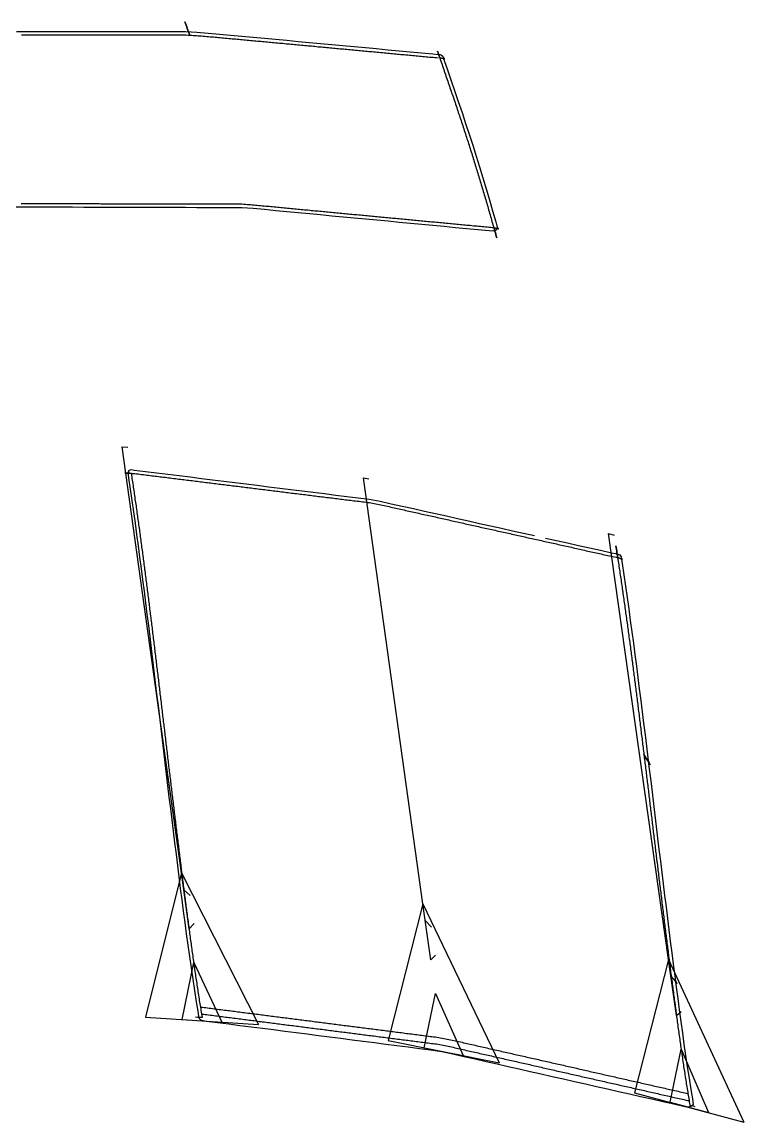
# Model space of a CAD drawing. Extents: x -2251 to 8199, y -2286 to 2329.
# Drawn here: x -810 to 466, y -2260 to -316 of the extents above; entities that cross this region are included whole.
import ezdxf

# ---------------------------------------------------------------- set-up
doc = ezdxf.new("R2010")
doc.units = 0
doc.layers.add('1', color=1, linetype='Continuous')
doc.layers.add('8', color=4, linetype='Continuous')

# ---------------------------------------------------------------- blocks, each defined once
blk = doc.blocks.new('TSF1')
at = {"layer": '1'}
blk.add_lwpolyline([(48.9, 224.2), (68.8, 224.2), (88.7, 224.2), (108.7, 224.2), (128.6, 224.2), (148.5, 224.1), (168.4, 224.1), (188.4, 224.1), (208.3, 224.1), (228.2, 224.1), (248.1, 224), (268.1, 224), (288, 224), (308, 224), (327.9, 223.9), (347.9, 223.9), (367.8, 222.8), (387.7, 221.1), (407.6, 219.3), (427.5, 217.6), (447.4, 215.7), (467.3, 213.9), (487.1, 212.1), (507, 210.3), (526.8, 208.4), (546.7, 206.6), (566.5, 204.7), (586.3, 202.9), (606.2, 201), (626, 199.2), (645.9, 197.3), (665.7, 195.5), (685.5, 193.7), (705.4, 191.8), (725.2, 190), (745, 188.1), (764.9, 186.3), (784.7, 184.4), (794.9, 183.5), (797.7, 183.2), (800.3, 182.2), (802.3, 180.2), (803.3, 177.5), (810, 158.1), (816.7, 138.8), (823.3, 119.5), (829.9, 100.2), (836.4, 81), (842.8, 61.7), (849.1, 42.5), (855.3, 23.2), (861.4, 3.9), (867.4, -15.4), (873.3, -34.8), (879.1, -54.2), (884.8, -73.7), (890.5, -93.1), (896.1, -112.6), (898, -119.2), (898.9, -122.7), (897.9, -126), (895.1, -128.2), (891.4, -128.6), (884.3, -128.3), (864.5, -126.4), (844.6, -124.5), (824.8, -122.7), (804.9, -120.8), (785.1, -118.9), (765.2, -117.1), (745.4, -115.2), (725.5, -113.3), (705.7, -111.4), (685.8, -109.6), (666, -107.7), (646.1, -105.8), (626.3, -103.9), (606.4, -102.1), (586.6, -100.2), (566.7, -98.3), (546.9, -96.4), (527, -94.5), (507.2, -92.7), (487.3, -90.8), (467.4, -88.9), (447.5, -87.3), (427.5, -87.3), (407.6, -87.3), (387.6, -87.3), (367.6, -87.3), (347.7, -87.2), (327.7, -87.2), (307.8, -87.1), (287.8, -87.1), (267.9, -87), (248, -87), (228, -86.9), (208.1, -86.9), (188.1, -86.8), (168.2, -86.8), (148.3, -86.7), (128.3, -86.6), (108.4, -86.6), (88.5, -86.5), (68.5, -86.5), (48.6, -86.4)], dxfattribs=at)
at = {"layer": '8'}
for points in [[(57.9, 218.2), (60.9, 218.2), (63.9, 218.2), (66.9, 218.2), (69.9, 218.2), (72.9, 218.2), (75.9, 218.2), (78.9, 218.2), (81.9, 218.2), (85, 218.2), (88, 218.2), (91, 218.2), (94, 218.2), (97, 218.2), (100, 218.2), (103, 218.2), (106, 218.2), (109, 218.2), (112, 218.2), (115, 218.2), (118, 218.2), (121, 218.2), (124, 218.2), (127, 218.2), (130, 218.2), (133, 218.2), (136, 218.2), (139, 218.2), (142, 218.2), (145, 218.2), (148, 218.2), (151, 218.2), (154, 218.2), (157, 218.2), (160, 218.1), (163, 218.1), (166, 218.1), (169, 218.1), (172, 218.1), (175, 218.1), (178, 218.1), (181, 218.1), (184, 218.1), (187, 218.1), (190, 218.1), (193, 218.1), (196, 218.1), (199, 218.1), (202, 218.1), (205, 218.1), (208, 218.1), (211, 218.1), (214, 218.1), (217, 218.1), (220, 218.1), (223, 218.1), (226.1, 218.1), (229.1, 218.1), (232.1, 218.1), (235.1, 218.1), (238.1, 218.1), (241.1, 218.1), (244.1, 218.1), (247.1, 218.1), (250.1, 218.1), (253.1, 218.1), (256.1, 218), (259.1, 218), (262.1, 218), (265.1, 218), (268.1, 218), (271.1, 218), (274.1, 218), (277.1, 218), (280.1, 218), (283.1, 218), (286.1, 218), (289.1, 218), (292.1, 218), (295.1, 218), (298.1, 218), (301.1, 218), (304.1, 218), (307.1, 218), (310.1, 218), (313.1, 218), (316.2, 218), (319.2, 218), (322.2, 217.9), (325.2, 217.9), (328.2, 217.9), (331.2, 217.9), (334.2, 217.9), (337.2, 217.9), (340.2, 217.9), (343.2, 217.9), (346.2, 217.9), (349.2, 217.9), (352.2, 217.7), (355.2, 217.6), (354.2, 220.5), (353.1, 223.4), (352.1, 226.3), (351, 229.2), (349.9, 232.1), (348.9, 235), (347.8, 237.9), (346.8, 240.8)], [(346.8, 240.8), (347.8, 237.9), (348.9, 235), (349.9, 232.1), (351, 229.2), (352.1, 226.3), (353.1, 223.4), (354.2, 220.5), (355.2, 217.6), (358.2, 217.4), (361.2, 217.2), (364.2, 217), (367.2, 216.8), (370.2, 216.6), (373.2, 216.4), (376.2, 216.1), (379.2, 215.8), (382.2, 215.6), (385.2, 215.3), (388.2, 215.1), (391.2, 214.8), (394.1, 214.5), (397.1, 214.3), (400.1, 214), (403.1, 213.7), (406.1, 213.4), (409.1, 213.2), (412.1, 212.9), (415.1, 212.6), (418.1, 212.4), (421.1, 212.1), (424.1, 211.9), (427.1, 211.6), (430.1, 211.3), (433, 211.1), (436, 210.8), (439, 210.5), (442, 210.2), (445, 210), (448, 209.7), (451, 209.4), (454, 209.1), (456.9, 208.9), (459.9, 208.6), (462.9, 208.3), (465.9, 208), (468.9, 207.8), (471.9, 207.5), (474.9, 207.2), (477.9, 206.9), (480.8, 206.7), (483.8, 206.4), (486.8, 206.1), (489.8, 205.8), (492.8, 205.6), (495.8, 205.3), (498.8, 205), (501.7, 204.7), (504.7, 204.5), (507.7, 204.2), (510.7, 203.9), (513.7, 203.6), (516.7, 203.3), (519.7, 203.1), (522.6, 202.8), (525.6, 202.5), (528.6, 202.2), (531.6, 202), (534.6, 201.7), (537.6, 201.4), (540.6, 201.1), (543.5, 200.8), (546.5, 200.6), (549.5, 200.3), (552.5, 200), (555.5, 199.7), (558.5, 199.5), (561.4, 199.2), (564.4, 198.9), (567.4, 198.6), (570.4, 198.4), (573.4, 198.1), (576.4, 197.8), (579.3, 197.5), (582.3, 197.2), (585.3, 197), (588.3, 196.7), (591.3, 196.4), (594.3, 196.1), (597.2, 195.9), (600.2, 195.6), (603.2, 195.3), (606.2, 195), (609.2, 194.7), (612.2, 194.5), (615.1, 194.2), (618.1, 193.9), (621.1, 193.6), (624.1, 193.4), (627.1, 193.1), (630, 192.8), (633, 192.5), (636, 192.2), (639, 192), (642, 191.7), (645, 191.4), (647.9, 191.1), (650.9, 190.9), (653.9, 190.6), (656.9, 190.3), (659.9, 190), (662.9, 189.8), (665.8, 189.5), (668.8, 189.2), (671.8, 188.9), (674.8, 188.6), (677.8, 188.4), (680.8, 188.1), (683.7, 187.8), (686.7, 187.5), (689.7, 187.3), (692.7, 187), (695.7, 186.7), (698.7, 186.4), (701.6, 186.1), (704.6, 185.9), (707.6, 185.6), (710.6, 185.3), (713.6, 185), (716.5, 184.8), (719.5, 184.5), (722.5, 184.2), (725.5, 183.9), (728.5, 183.6), (731.5, 183.4), (734.4, 183.1), (737.4, 182.8), (740.4, 182.5), (743.4, 182.3), (746.4, 182), (749.4, 181.7), (752.3, 181.4), (755.3, 181.1), (758.3, 180.9), (761.3, 180.6), (764.3, 180.3), (767.3, 180), (770.2, 179.8), (773.2, 179.5), (776.2, 179.2), (779.2, 178.9), (782.2, 178.6), (785.2, 178.4), (788.1, 178.1), (791.1, 177.8), (794.1, 177.6)], [(793.1, 189.1), (794.1, 186.1), (795.1, 183.2), (796.1, 180.2), (797.1, 177.2), (800.1, 176.9), (803, 176.5), (806, 176.2)], [(797.1, 177.2), (796.1, 180.2), (795.1, 183.2), (794.1, 186.1), (793.1, 189.1)], [(806, 176.2), (803, 176.5), (800.1, 176.9), (797.1, 177.2), (798.1, 174.3), (799.1, 171.3), (800.1, 168.4), (801.1, 165.4), (802.1, 162.5), (803.1, 159.6), (804.1, 156.7), (805.1, 153.8), (806.1, 150.8), (807.1, 147.9), (808.1, 145), (809.2, 142.1), (810.2, 139.2), (811.2, 136.3), (812.2, 133.4), (813.2, 130.5), (814.1, 127.6), (815.1, 124.6), (816.1, 121.7), (817.1, 118.8), (818.1, 115.9), (819.1, 113), (820.1, 110.1), (821.1, 107.2), (822.1, 104.3), (823.1, 101.4), (824.1, 98.5), (825, 95.6), (826, 92.7), (827, 89.8), (828, 86.9), (829, 84), (829.9, 81.1), (830.9, 78.2), (831.9, 75.3), (832.8, 72.4), (833.8, 69.5), (834.7, 66.6), (835.7, 63.7), (836.7, 60.8), (837.6, 57.9), (838.6, 55), (839.5, 52.1), (840.5, 49.1), (841.4, 46.2), (842.4, 43.3), (843.3, 40.4), (844.2, 37.5), (845.2, 34.6), (846.1, 31.7), (847, 28.8), (848, 25.9), (848.9, 23), (849.8, 20.1), (850.7, 17.2), (851.7, 14.2), (852.6, 11.3), (853.5, 8.4), (854.4, 5.5), (855.3, 2.6), (856.2, -0.3), (857.1, -3.2), (858, -6.1), (859, -9.1), (859.9, -12), (860.8, -14.9), (861.7, -17.8), (862.5, -20.7), (863.4, -23.6), (864.3, -26.6), (865.2, -29.5), (866.1, -32.4), (867, -35.3), (867.9, -38.3), (868.7, -41.2), (869.6, -44.1), (870.5, -47.1), (871.4, -50), (872.3, -52.9), (873.1, -55.8), (874, -58.8), (874.9, -61.7), (875.7, -64.6), (876.6, -67.6), (877.5, -70.5), (878.3, -73.5), (879.2, -76.4), (880, -79.3), (880.9, -82.3), (881.8, -85.2), (882.6, -88.1), (883.5, -91.1), (884.3, -94), (885.2, -97), (886, -99.9), (886.9, -102.8), (887.7, -105.8), (888.6, -108.7), (889.4, -111.7), (890.3, -114.6), (891.1, -117.5), (892, -120.5), (892.8, -123.1), (895.8, -123.8), (898.7, -124.2), (901.7, -124.6)], [(892.8, -123.1), (889.9, -122.8), (886.9, -122.5), (883.9, -122.2), (880.9, -121.9), (877.9, -121.7), (874.9, -121.4), (871.9, -121.1), (868.9, -120.8), (866, -120.5), (863, -120.2), (860, -120), (857, -119.7), (854, -119.4), (851, -119.1), (848, -118.8), (845, -118.6), (842, -118.3), (839.1, -118), (836.1, -117.7), (833.1, -117.4), (830.1, -117.2), (827.1, -116.9), (824.1, -116.6), (821.1, -116.3), (818.1, -116), (815.2, -115.7), (812.2, -115.5), (809.2, -115.2), (806.2, -114.9), (803.2, -114.6), (800.2, -114.3), (797.2, -114.1), (794.2, -113.8), (791.3, -113.5), (788.3, -113.2), (785.3, -112.9), (782.3, -112.7), (779.3, -112.4), (776.3, -112.1), (773.3, -111.8), (770.3, -111.5), (767.3, -111.2), (764.4, -111), (761.4, -110.7), (758.4, -110.4), (755.4, -110.1), (752.4, -109.8), (749.4, -109.5), (746.4, -109.3), (743.4, -109), (740.5, -108.7), (737.5, -108.4), (734.5, -108.1), (731.5, -107.9), (728.5, -107.6), (725.5, -107.3), (722.5, -107), (719.5, -106.7), (716.6, -106.4), (713.6, -106.2), (710.6, -105.9), (707.6, -105.6), (704.6, -105.3), (701.6, -105), (698.6, -104.7), (695.6, -104.5), (692.7, -104.2), (689.7, -103.9), (686.7, -103.6), (683.7, -103.3), (680.7, -103.1), (677.7, -102.8), (674.7, -102.5), (671.7, -102.2), (668.7, -101.9), (665.8, -101.6), (662.8, -101.4), (659.8, -101.1), (656.8, -100.8), (653.8, -100.5), (650.8, -100.2), (647.8, -99.9), (644.8, -99.7), (641.9, -99.4), (638.9, -99.1), (635.9, -98.8), (632.9, -98.5), (629.9, -98.3), (626.9, -98), (623.9, -97.7), (620.9, -97.4), (618, -97.1), (615, -96.8), (612, -96.6), (609, -96.3), (606, -96), (603, -95.7), (600, -95.4), (597, -95.1), (594.1, -94.9), (591.1, -94.6), (588.1, -94.3), (585.1, -94), (582.1, -93.7), (579.1, -93.5), (576.1, -93.2), (573.1, -92.9), (570.1, -92.6), (567.2, -92.3), (564.2, -92), (561.2, -91.8), (558.2, -91.5), (555.2, -91.2), (552.2, -90.9), (549.2, -90.6), (546.2, -90.3), (543.3, -90.1), (540.3, -89.8), (537.3, -89.5), (534.3, -89.2), (531.3, -88.9), (528.3, -88.7), (525.3, -88.4), (522.3, -88.1), (519.3, -87.8), (516.4, -87.5), (513.4, -87.2), (510.4, -87), (507.4, -86.7), (504.4, -86.4), (501.4, -86.1), (498.4, -85.8), (495.4, -85.5), (492.4, -85.3), (489.5, -85), (486.5, -84.7), (483.5, -84.4), (480.5, -84.1), (477.5, -83.8), (474.5, -83.6), (471.5, -83.3), (468.5, -83), (465.5, -82.7), (462.5, -82.5), (459.5, -82.3), (456.6, -82.1), (453.6, -81.9), (450.6, -81.7), (447.6, -81.4), (444.6, -81.3), (441.6, -81.3), (438.6, -81.3), (435.6, -81.3), (432.6, -81.3), (429.6, -81.3), (426.5, -81.3), (423.5, -81.3), (420.5, -81.3), (417.5, -81.3), (414.5, -81.3), (411.5, -81.3), (408.5, -81.3), (405.5, -81.3), (402.5, -81.3), (399.5, -81.3), (396.5, -81.3), (393.5, -81.3), (390.5, -81.3), (387.5, -81.3), (384.5, -81.3), (381.5, -81.3), (378.5, -81.3), (375.5, -81.3), (372.5, -81.3), (369.5, -81.3), (366.5, -81.3), (363.5, -81.3), (360.5, -81.3), (357.5, -81.3), (354.5, -81.3), (351.5, -81.3), (348.5, -81.2), (345.4, -81.2), (342.4, -81.2), (339.4, -81.2), (336.4, -81.2), (333.4, -81.2), (330.4, -81.2), (327.4, -81.2), (324.4, -81.2), (321.4, -81.2), (318.4, -81.2), (315.4, -81.2), (312.4, -81.2), (309.4, -81.2), (306.4, -81.2), (303.4, -81.1), (300.4, -81.1), (297.4, -81.1), (294.4, -81.1), (291.4, -81.1), (288.4, -81.1), (285.4, -81.1), (282.4, -81.1), (279.4, -81.1), (276.4, -81.1), (273.4, -81.1), (270.4, -81.1), (267.4, -81.1), (264.4, -81), (261.4, -81), (258.4, -81), (255.4, -81), (252.4, -81), (249.4, -81), (246.4, -81), (243.4, -81), (240.4, -81), (237.4, -81), (234.4, -81), (231.4, -80.9), (228.4, -80.9), (225.4, -80.9), (222.4, -80.9), (219.4, -80.9), (216.4, -80.9), (213.4, -80.9), (210.4, -80.9), (207.4, -80.9), (204.4, -80.9), (201.4, -80.9), (198.4, -80.9), (195.4, -80.8), (192.4, -80.8), (189.4, -80.8), (186.4, -80.8), (183.4, -80.8), (180.4, -80.8), (177.4, -80.8), (174.4, -80.8), (171.4, -80.8), (168.4, -80.8), (165.4, -80.8), (162.4, -80.8), (159.4, -80.7), (156.4, -80.7), (153.4, -80.7), (150.4, -80.7), (147.4, -80.7), (144.3, -80.7), (141.3, -80.7), (138.3, -80.7), (135.3, -80.7), (132.3, -80.7), (129.3, -80.7), (126.3, -80.6), (123.3, -80.6), (120.3, -80.6), (117.3, -80.6), (114.3, -80.6), (111.3, -80.6), (108.3, -80.6), (105.3, -80.6), (102.3, -80.6), (99.3, -80.6), (96.3, -80.6), (93.3, -80.6), (90.3, -80.5), (87.3, -80.5), (84.3, -80.5), (81.3, -80.5), (78.3, -80.5), (75.3, -80.5), (72.3, -80.5), (69.3, -80.5), (66.3, -80.5), (63.3, -80.5), (60.3, -80.5), (57.3, -80.4)], [(901.7, -124.6), (898.7, -124.2), (895.8, -123.8), (892.8, -123.1), (893.7, -126), (894.5, -129), (895.4, -131.9), (896.2, -134.8), (897, -137.8), (897.9, -140.7)], [(897.9, -140.7), (897, -137.8), (896.2, -134.8), (895.4, -131.9), (894.5, -129), (893.7, -126)]]:
    blk.add_lwpolyline(points, dxfattribs=at)
blk = doc.blocks.new('TSM2')
at = {"layer": '1'}
blk.add_lwpolyline([(238.3, 442.2), (257.8, 437.8), (277.2, 433.5), (296.7, 429.2), (316.1, 424.8), (335.6, 420.5), (355.1, 416.1), (362.7, 414.8), (366.4, 414), (370, 412.3), (372, 408.9), (372.6, 405), (373.7, 397.3), (376.7, 377.3), (379.6, 357.2), (382.5, 337), (385.4, 316.9), (388.1, 296.7), (390.9, 276.5), (393.6, 256.4), (396.3, 236.2), (398.9, 215.9), (401.5, 195.7), (404.1, 175.5), (406.7, 155.3), (409.2, 135), (411.8, 114.8), (414.3, 94.5), (416.8, 74.2), (419.2, 54), (421.7, 33.7), (424.2, 13.4), (426.6, -6.9), (429.1, -27.2), (431.5, -47.4), (434, -67.7), (436.5, -88), (438.9, -108.3), (441.4, -128.5), (443.8, -148.8), (446.3, -169.1), (448.8, -189.4), (451.3, -209.6), (453.8, -229.9), (456.4, -250.1), (458.9, -270.4), (461.5, -290.6), (464, -310.9), (466.7, -331.1), (469.3, -351.3), (472, -371.5), (474.7, -391.7), (477.4, -411.9), (480.2, -432), (483.1, -452.2), (486, -472.3), (488.9, -492.4), (492, -512.4), (495.1, -532.5), (498.5, -552.4), (499, -555.3), (499.1, -558.2), (497.8, -560.9), (495.4, -562.5), (492.7, -563), (490, -563.2), (484.5, -562.8), (465, -558.4), (445.5, -553.9), (426, -549.5), (406.5, -545.1), (387, -540.7), (367.5, -536.2), (348, -531.8), (328.5, -527.4), (308.9, -523), (289.4, -518.6), (269.9, -514.1), (250.4, -509.7), (230.9, -505.3), (211.4, -500.9), (191.9, -496.5), (172.4, -492), (152.8, -487.6), (133.3, -483.2), (113.8, -478.8), (94.3, -474.3), (74.8, -469.9), (55.1, -465.5), (35.3, -462.6), (15.4, -460.1), (-4.4, -457.5), (-24.2, -455), (-44, -452.5), (-63.8, -449.9), (-83.6, -447.4), (-103.4, -444.9), (-123.2, -442.3), (-143.1, -439.8), (-162.9, -437.3), (-182.7, -434.7), (-202.5, -432.2), (-222.3, -429.7), (-242.1, -427.1), (-261.9, -424.6), (-281.7, -422.1), (-301.6, -419.5), (-321.4, -417), (-341.2, -414.5), (-361, -411.9), (-366.8, -410.7), (-369.8, -410.3), (-372.3, -408.6), (-373.6, -406), (-374.1, -403.1), (-375.1, -397.3), (-378.4, -377.4), (-381.5, -357.5), (-384.5, -337.5), (-387.4, -317.5), (-390.3, -297.4), (-393.1, -277.4), (-395.8, -257.3), (-398.5, -237.2), (-401.2, -217.1), (-403.8, -197), (-406.4, -176.8), (-408.9, -156.7), (-411.5, -136.5), (-414, -116.4), (-416.5, -96.2), (-419, -76), (-421.5, -55.8), (-423.9, -35.6), (-426.4, -15.4), (-428.8, 4.8), (-431.2, 25), (-433.7, 45.2), (-436.1, 65.4), (-438.5, 85.6), (-440.9, 105.8), (-443.3, 126), (-445.7, 146.2), (-448.2, 166.4), (-450.6, 186.6), (-453, 206.8), (-455.5, 227), (-457.9, 247.2), (-460.4, 267.4), (-462.9, 287.6), (-465.4, 307.8), (-467.9, 327.9), (-470.4, 348.1), (-473, 368.2), (-475.6, 388.3), (-478.3, 408.5), (-480.9, 428.6), (-483.7, 448.7), (-486.4, 468.7), (-489.2, 488.8), (-492.1, 508.8), (-495, 528.8), (-497.9, 548.8), (-498.7, 554.1), (-499.1, 556.8), (-498.6, 559.5), (-496.8, 561.9), (-494.1, 563.2), (-488.4, 562.3), (-468.7, 559.9), (-448.9, 557.4), (-429.1, 555), (-409.3, 552.5), (-389.5, 550.1), (-369.8, 547.6), (-350, 545.2), (-330.2, 542.7), (-310.4, 540.3), (-290.7, 537.8), (-270.9, 535.4), (-251.1, 532.9), (-231.3, 530.5), (-211.5, 528), (-191.8, 525.6), (-172, 523.1), (-152.2, 520.7), (-132.4, 518.2), (-112.6, 515.8), (-92.9, 513.4), (-73.1, 510.9), (-53.6, 507.3), (-34.1, 502.9), (-14.7, 498.6), (4.8, 494.2), (24.3, 489.9), (43.7, 485.6), (63.2, 481.2), (82.6, 476.9), (102.1, 472.5), (121.6, 468.2), (141, 463.9), (160.5, 459.5), (179.9, 455.2), (199.4, 450.8), (218.8, 446.5)], dxfattribs=at)
at = {"layer": '8'}
for points in [[(-404.9, -149.4), (-509.7, 603.3)], [(-509.7, 603.3), (-499.7, 602.7)], [(-505.1, 557.2), (-502.1, 557), (-499.1, 556.8), (-496.1, 556.7), (-493.1, 556.5), (-490.2, 556.3), (-487.2, 556.1), (-484.2, 555.7), (-481.2, 555.4), (-478.3, 555), (-475.3, 554.6), (-472.3, 554.3), (-469.3, 553.9), (-466.3, 553.5), (-463.4, 553.1), (-460.4, 552.8), (-457.4, 552.4), (-454.4, 552), (-451.5, 551.7), (-448.5, 551.3), (-445.5, 550.9), (-442.5, 550.6), (-439.6, 550.2), (-436.6, 549.8), (-433.6, 549.5), (-430.6, 549.1), (-427.6, 548.7), (-424.7, 548.4), (-421.7, 548), (-418.7, 547.6), (-415.7, 547.3), (-412.8, 546.9), (-409.8, 546.5), (-406.8, 546.1), (-403.8, 545.8), (-400.8, 545.4), (-397.9, 545), (-394.9, 544.7), (-391.9, 544.3), (-388.9, 543.9), (-386, 543.6), (-383, 543.2), (-380, 542.8), (-377, 542.5), (-374.1, 542.1), (-371.1, 541.7), (-368.1, 541.4), (-365.1, 541), (-362.1, 540.6), (-359.2, 540.3), (-356.2, 539.9), (-353.2, 539.5), (-350.2, 539.1), (-347.3, 538.8), (-344.3, 538.4), (-341.3, 538), (-338.3, 537.7), (-335.4, 537.3), (-332.4, 536.9), (-329.4, 536.6), (-326.4, 536.2), (-323.4, 535.8), (-320.5, 535.5), (-317.5, 535.1), (-314.5, 534.7), (-311.5, 534.4), (-308.6, 534), (-305.6, 533.6), (-302.6, 533.3), (-299.6, 532.9), (-296.6, 532.5), (-293.7, 532.2), (-290.7, 531.8), (-287.7, 531.4), (-284.7, 531), (-281.8, 530.7), (-278.8, 530.3), (-275.8, 529.9), (-272.8, 529.6), (-269.9, 529.2), (-266.9, 528.8), (-263.9, 528.5), (-260.9, 528.1), (-257.9, 527.7), (-255, 527.4), (-252, 527), (-249, 526.6), (-246, 526.3), (-243.1, 525.9), (-240.1, 525.5), (-237.1, 525.2), (-234.1, 524.8), (-231.1, 524.4), (-228.2, 524), (-225.2, 523.7), (-222.2, 523.3), (-219.2, 522.9), (-216.3, 522.6), (-213.3, 522.2), (-210.3, 521.8), (-207.3, 521.5), (-204.4, 521.1), (-201.4, 520.7), (-198.4, 520.4), (-195.4, 520), (-192.4, 519.6), (-189.5, 519.3), (-186.5, 518.9), (-183.5, 518.5), (-180.5, 518.2), (-177.6, 517.8), (-174.6, 517.4), (-171.6, 517), (-168.6, 516.7), (-165.7, 516.3), (-162.7, 515.9), (-159.7, 515.6), (-156.7, 515.2), (-153.7, 514.8), (-150.8, 514.5), (-147.8, 514.1), (-144.8, 513.7), (-141.8, 513.4), (-138.9, 513), (-135.9, 512.6), (-132.9, 512.3), (-129.9, 511.9), (-126.9, 511.5), (-124, 511.2), (-121, 510.8), (-118, 510.4), (-115, 510), (-112.1, 509.7), (-109.1, 509.3), (-106.1, 508.9), (-103.1, 508.6), (-100.2, 508.2), (-97.2, 507.8), (-94.2, 507.5), (-91.2, 507.1), (-88.2, 506.7), (-85.3, 506.4), (-82.3, 506), (-79.3, 505.6), (-76.3, 505.3), (-73.4, 504.9), (-70.4, 504.4), (-67.5, 503.8), (-64.5, 503.2), (-61.6, 502.7), (-58.6, 502.1), (-55.7, 501.5), (-52.8, 500.9), (-49.8, 500.3), (-46.9, 499.6), (-44, 499), (-41, 498.3), (-38.1, 497.7), (-35.2, 497), (-32.3, 496.4), (-29.3, 495.7), (-26.4, 495), (-23.5, 494.4), (-20.5, 493.7), (-17.6, 493.1), (-14.7, 492.4), (-11.7, 491.8), (-8.8, 491.1), (-5.9, 490.5), (-3, 489.8), (0, 489.2), (2.9, 488.5), (5.8, 487.9), (8.8, 487.2), (11.7, 486.6), (14.6, 485.9), (17.5, 485.2), (20.5, 484.6), (23.4, 483.9), (26.3, 483.3), (29.3, 482.6), (32.2, 482), (35.1, 481.3), (38, 480.7), (41, 480), (43.9, 479.4), (46.8, 478.7), (49.8, 478.1), (52.7, 477.4), (55.6, 476.8), (58.5, 476.1), (61.5, 475.5), (64.4, 474.8), (67.3, 474.1), (70.3, 473.5), (73.2, 472.8), (76.1, 472.2), (79, 471.5), (82, 470.9), (84.9, 470.2), (87.8, 469.6), (90.8, 468.9), (93.7, 468.3), (96.6, 467.6), (99.5, 467), (102.5, 466.3), (105.4, 465.7), (108.3, 465), (111.3, 464.3), (114.2, 463.7), (117.1, 463), (120, 462.4), (123, 461.7), (125.9, 461.1), (128.8, 460.4), (131.8, 459.8), (134.7, 459.1), (137.6, 458.5), (140.6, 457.8), (143.5, 457.2), (146.4, 456.5), (149.3, 455.9), (152.3, 455.2), (155.2, 454.6), (158.1, 453.9), (161.1, 453.2), (164, 452.6), (166.9, 451.9), (169.8, 451.3), (172.8, 450.6), (175.7, 450), (178.6, 449.3), (181.6, 448.7), (184.5, 448), (187.4, 447.4), (190.3, 446.7), (193.3, 446.1), (196.2, 445.4), (199.1, 444.8), (202.1, 444.1), (205, 443.4), (207.9, 442.8), (210.8, 442.1), (213.8, 441.5), (216.7, 440.8), (219.6, 440.2), (222.6, 439.5), (225.5, 438.9), (228.4, 438.2), (231.3, 437.6), (234.3, 436.9), (237.2, 436.3), (240.1, 435.6), (243.1, 435), (246, 434.3), (248.9, 433.7), (251.8, 433), (254.8, 432.3), (257.7, 431.7), (260.6, 431), (263.6, 430.4), (266.5, 429.7), (269.4, 429.1), (272.4, 428.4), (275.3, 427.8), (278.2, 427.1), (281.1, 426.5), (284.1, 425.8), (287, 425.2), (289.9, 424.5), (292.9, 423.9), (295.8, 423.2), (298.7, 422.5), (301.6, 421.9), (304.6, 421.2), (307.5, 420.6), (310.4, 419.9), (313.4, 419.3), (316.3, 418.6), (319.2, 418), (322.1, 417.3), (325.1, 416.7), (328, 416), (330.9, 415.4), (333.9, 414.7), (336.8, 414.1), (339.7, 413.4), (342.6, 412.7), (345.6, 412.1), (348.5, 411.4), (351.4, 410.8), (354.4, 410.1), (357.3, 409.5), (360.2, 408.8), (363.1, 408.2), (366, 407.2), (365.6, 410.6), (365.2, 413.6), (364.7, 416.6), (364.2, 419.6), (363.8, 422.7), (363.3, 425.7), (362.9, 428.7)], [(-379.9, -404.1), (-376.9, -404.3), (-373.9, -404.5), (-370.9, -404.7), (-368, -404.6), (-368.4, -401.6), (-368.9, -398.6), (-369.4, -395.7), (-369.9, -392.7), (-370.4, -389.7), (-370.9, -386.8), (-371.4, -383.8), (-371.9, -380.8), (-372.4, -377.8), (-372.9, -374.8), (-373.3, -371.8), (-373.8, -368.8), (-374.3, -365.7), (-374.8, -362.7), (-375.2, -359.7), (-375.7, -356.7), (-376.1, -353.7), (-376.6, -350.7), (-377, -347.6), (-377.5, -344.6), (-378, -341.6), (-378.4, -338.6), (-378.9, -335.5), (-379.3, -332.5), (-379.7, -329.5), (-380.2, -326.5), (-380.6, -323.4), (-381.1, -320.4), (-381.5, -317.4), (-381.9, -314.4), (-382.4, -311.3), (-382.8, -308.3), (-383.2, -305.3), (-383.7, -302.3), (-384.1, -299.2), (-384.5, -296.2), (-384.9, -293.2), (-385.4, -290.1), (-385.8, -287.1), (-386.2, -284.1), (-386.6, -281), (-387, -278), (-387.5, -275), (-387.9, -271.9), (-388.3, -268.9), (-388.7, -265.9), (-389.1, -262.8), (-389.5, -259.8), (-389.9, -256.8), (-390.3, -253.7), (-390.8, -250.7), (-391.2, -247.6), (-391.6, -244.6), (-392, -241.6), (-392.4, -238.5), (-392.8, -235.5), (-393.2, -232.5), (-393.6, -229.4), (-394, -226.4), (-394.4, -223.3), (-394.8, -220.3), (-395.2, -217.3), (-395.6, -214.2), (-396, -211.2), (-396.4, -208.1), (-396.8, -205.1), (-397.2, -202), (-397.6, -199), (-398, -196), (-398.4, -192.9), (-398.8, -189.9), (-399.2, -186.8), (-399.5, -183.8), (-399.9, -180.7), (-400.3, -177.7), (-400.7, -174.6), (-401.1, -171.6), (-401.5, -168.6), (-401.9, -165.5), (-402.3, -162.5), (-402.7, -159.4), (-403, -156.4), (-403.4, -153.3), (-403.8, -150.3), (-404.2, -147.2), (-404.6, -144.2), (-405, -141.1), (-405.4, -138.1), (-405.7, -135), (-406.1, -132), (-406.5, -129), (-406.9, -125.9), (-407.3, -122.9), (-407.6, -119.8), (-408, -116.8), (-408.4, -113.7), (-408.8, -110.7), (-409.2, -107.6), (-409.5, -104.6), (-409.9, -101.5), (-410.3, -98.5), (-410.7, -95.4), (-411, -92.4), (-411.4, -89.3), (-411.8, -86.3), (-412.2, -83.2), (-412.6, -80.2), (-412.9, -77.1), (-413.3, -74.1), (-413.7, -71), (-414.1, -68), (-414.4, -64.9), (-414.8, -61.9), (-415.2, -58.8), (-415.5, -55.8), (-415.9, -52.7), (-416.3, -49.7), (-416.7, -46.6), (-417, -43.6), (-417.4, -40.5), (-417.8, -37.4), (-418.1, -34.4), (-418.5, -31.3), (-418.9, -28.3), (-419.3, -25.2), (-419.6, -22.2), (-420, -19.1), (-420.4, -16.1), (-420.7, -13), (-421.1, -10), (-421.5, -6.9), (-421.8, -3.9), (-422.2, -0.8), (-422.6, 2.2), (-422.9, 5.3), (-423.3, 8.3), (-423.7, 11.4), (-424, 14.4), (-424.4, 17.5), (-424.8, 20.6), (-425.1, 23.6), (-425.5, 26.7), (-425.9, 29.7), (-426.2, 32.8), (-426.6, 35.8), (-427, 38.9), (-427.3, 41.9), (-427.7, 45), (-428.1, 48), (-428.4, 51.1), (-428.8, 54.1), (-429.2, 57.2), (-429.5, 60.3), (-429.9, 63.3), (-430.3, 66.4), (-430.6, 69.4), (-431, 72.5), (-431.4, 75.5), (-431.7, 78.6), (-432.1, 81.6), (-432.5, 84.7), (-432.8, 87.7), (-433.2, 90.8), (-433.6, 93.9), (-433.9, 96.9), (-434.3, 100), (-434.6, 103), (-435, 106.1), (-435.4, 109.1), (-435.7, 112.2), (-436.1, 115.2), (-436.5, 118.3), (-436.8, 121.3), (-437.2, 124.4), (-437.6, 127.5), (-437.9, 130.5), (-438.3, 133.6), (-438.7, 136.6), (-439, 139.7), (-439.4, 142.7), (-439.8, 145.8), (-440.1, 148.8), (-440.5, 151.9), (-440.9, 154.9), (-441.2, 158), (-441.6, 161), (-441.9, 164.1), (-442.3, 167.2), (-442.7, 170.2), (-443, 173.3), (-443.4, 176.3), (-443.8, 179.4), (-444.1, 182.4), (-444.5, 185.5), (-444.9, 188.5), (-445.2, 191.6), (-445.6, 194.6), (-446, 197.7), (-446.4, 200.7), (-446.7, 203.8), (-447.1, 206.8), (-447.5, 209.9), (-447.8, 213), (-448.2, 216), (-448.6, 219.1), (-448.9, 222.1), (-449.3, 225.2), (-449.7, 228.2), (-450, 231.3), (-450.4, 234.3), (-450.8, 237.4), (-451.2, 240.4), (-451.5, 243.5), (-451.9, 246.5), (-452.3, 249.6), (-452.6, 252.6), (-453, 255.7), (-453.4, 258.7), (-453.8, 261.8), (-454.1, 264.8), (-454.5, 267.9), (-454.9, 270.9), (-455.3, 274), (-455.6, 277), (-456, 280.1), (-456.4, 283.1), (-456.8, 286.2), (-457.1, 289.2), (-457.5, 292.3), (-457.9, 295.3), (-458.3, 298.4), (-458.7, 301.4), (-459, 304.5), (-459.4, 307.5), (-459.8, 310.6), (-460.2, 313.6), (-460.6, 316.7), (-460.9, 319.7), (-461.3, 322.8), (-461.7, 325.8), (-462.1, 328.9), (-462.5, 331.9), (-462.9, 335), (-463.2, 338), (-463.6, 341), (-464, 344.1), (-464.4, 347.1), (-464.8, 350.2), (-465.2, 353.2), (-465.6, 356.3), (-466, 359.3), (-466.3, 362.4), (-466.7, 365.4), (-467.1, 368.4), (-467.5, 371.5), (-467.9, 374.5), (-468.3, 377.6), (-468.7, 380.6), (-469.1, 383.7), (-469.5, 386.7), (-469.9, 389.7), (-470.3, 392.8), (-470.7, 395.8), (-471.1, 398.9), (-471.5, 401.9), (-471.9, 404.9), (-472.3, 408), (-472.7, 411), (-473.1, 414.1), (-473.5, 417.1), (-473.9, 420.1), (-474.3, 423.2), (-474.7, 426.2), (-475.1, 429.3), (-475.5, 432.3), (-475.9, 435.3), (-476.3, 438.4), (-476.7, 441.4), (-477.2, 444.4), (-477.6, 447.5), (-478, 450.5), (-478.4, 453.5), (-478.8, 456.6), (-479.2, 459.6), (-479.6, 462.6), (-480.1, 465.7), (-480.5, 468.7), (-480.9, 471.7), (-481.3, 474.8), (-481.8, 477.8), (-482.2, 480.8), (-482.6, 483.9), (-483, 486.9), (-483.4, 489.9), (-483.9, 493), (-484.3, 496), (-484.7, 499), (-485.2, 502), (-485.6, 505.1), (-486, 508.1), (-486.5, 511.1), (-486.9, 514.2), (-487.3, 517.2), (-487.8, 520.2), (-488.2, 523.2), (-488.7, 526.3), (-489.1, 529.3), (-489.6, 532.3), (-490, 535.3), (-490.5, 538.3), (-490.9, 541.4), (-491.3, 544.4), (-491.8, 547.4), (-492.2, 550.4), (-492.7, 553.5), (-493.1, 556.5), (-496.1, 556.7), (-499.1, 556.8), (-502.1, 557), (-505.1, 557.2)], [(21.7, -204), (-83.4, 548.7)], [(-83.4, 548.7), (-73.6, 546.7)], [(455.7, -302.5), (349.9, 450.1)], [(349.9, 450.1), (359.6, 447.5)], [(362.9, 428.7), (363.3, 425.7), (363.8, 422.7), (364.2, 419.6), (364.7, 416.6), (365.2, 413.6), (365.6, 410.6), (366, 407.2), (368.9, 406.4), (371.7, 405.6), (374.6, 404.8)], [(374.6, 404.8), (371.7, 405.6), (368.9, 406.4), (366, 407.2), (366.4, 404.1), (366.9, 401.1), (367.3, 398.1), (367.8, 395), (368.2, 392), (368.7, 388.9), (369.1, 385.9), (369.6, 382.9), (370, 379.9), (370.5, 376.8), (370.9, 373.8), (371.4, 370.8), (371.8, 367.7), (372.3, 364.7), (372.7, 361.7), (373.1, 358.6), (373.6, 355.6), (374, 352.6), (374.5, 349.5), (374.9, 346.5), (375.3, 343.4), (375.8, 340.4), (376.2, 337.4), (376.6, 334.3), (377, 331.3), (377.5, 328.3), (377.9, 325.2), (378.3, 322.2), (378.8, 319.1), (379.2, 316.1), (379.6, 313.1), (380, 310), (380.4, 307), (380.9, 303.9), (381.3, 300.9), (381.7, 297.9), (382.1, 294.8), (382.5, 291.8), (383, 288.7), (383.4, 285.7), (383.8, 282.6), (384.2, 279.6), (384.6, 276.6), (385, 273.5), (385.4, 270.5), (385.8, 267.4), (386.3, 264.4), (386.7, 261.3), (387.1, 258.3), (387.5, 255.2), (387.9, 252.2), (388.3, 249.1), (388.7, 246.1), (389.1, 243), (389.5, 240), (389.9, 236.9), (390.3, 233.9), (390.7, 230.8), (391.1, 227.8), (391.5, 224.8), (391.9, 221.7), (392.3, 218.7), (392.7, 215.6), (393.1, 212.6), (393.5, 209.5), (393.9, 206.5), (394.3, 203.4), (394.7, 200.4), (395.1, 197.3), (395.5, 194.2), (395.8, 191.2), (396.2, 188.1), (396.6, 185.1), (397, 182), (397.4, 179), (397.8, 175.9), (398.2, 172.9), (398.6, 169.8), (399, 166.8), (399.3, 163.7), (399.7, 160.7), (400.1, 157.6), (400.5, 154.6), (400.9, 151.5), (401.3, 148.5), (401.7, 145.4), (402, 142.3), (402.4, 139.3), (402.8, 136.2), (403.2, 133.2), (403.6, 130.1), (403.9, 127.1), (404.3, 124), (404.7, 121), (405.1, 117.9), (405.5, 114.8), (405.9, 111.8), (406.2, 108.7), (406.6, 105.7), (407, 102.6), (407.4, 99.6), (407.7, 96.5), (408.1, 93.4), (408.5, 90.4), (408.9, 87.3), (409.3, 84.3), (409.6, 81.2), (410, 78.2), (410.4, 75.1), (410.8, 72), (411.1, 69), (411.5, 65.9), (411.9, 62.9), (412.3, 59.8), (414.1, 56.8), (415.9, 53.8), (417.7, 50.7), (419.5, 47.7), (421.4, 44.7), (423.2, 41.6)], [(423.2, 41.6), (421.4, 44.7), (419.5, 47.7), (417.7, 50.7), (415.9, 53.8), (414.1, 56.8), (412.3, 59.8), (412.6, 56.8), (413, 53.7), (413.4, 50.7), (413.7, 47.6), (414.1, 44.6), (414.5, 41.5), (414.9, 38.5), (415.2, 35.4), (415.6, 32.3), (416, 29.3), (416.3, 26.2), (416.7, 23.2), (417.1, 20.1), (417.5, 17.1), (417.8, 14), (418.2, 11), (418.6, 7.9), (418.9, 4.9), (419.3, 1.8), (419.7, -1.2), (420.1, -4.3), (420.4, -7.3), (420.8, -10.4), (421.2, -13.4), (421.5, -16.5), (421.9, -19.5), (422.3, -22.6), (422.6, -25.7), (423, -28.7), (423.4, -31.8), (423.7, -34.8), (424.1, -37.9), (424.5, -40.9), (424.9, -44), (425.2, -47), (425.6, -50.1), (426, -53.1), (426.3, -56.2), (426.7, -59.2), (427.1, -62.3), (427.4, -65.3), (427.8, -68.4), (428.2, -71.4), (428.5, -74.5), (428.9, -77.6), (429.3, -80.6), (429.7, -83.7), (430, -86.7), (430.4, -89.8), (430.8, -92.8), (431.1, -95.9), (431.5, -98.9), (431.9, -102), (432.2, -105), (432.6, -108.1), (433, -111.1), (433.4, -114.2), (433.7, -117.2), (434.1, -120.3), (434.5, -123.3), (434.8, -126.4), (435.2, -129.4), (435.6, -132.5), (436, -135.6), (436.3, -138.6), (436.7, -141.7), (437.1, -144.7), (437.4, -147.8), (437.8, -150.8), (438.2, -153.9), (438.6, -156.9), (438.9, -160), (439.3, -163), (439.7, -166.1), (440.1, -169.1), (440.4, -172.2), (440.8, -175.2), (441.2, -178.3), (441.5, -181.3), (441.9, -184.4), (442.3, -187.4), (442.7, -190.5), (443.1, -193.5), (443.4, -196.6), (443.8, -199.6), (444.2, -202.7), (444.6, -205.7), (444.9, -208.8), (445.3, -211.8), (445.7, -214.9), (446.1, -217.9), (446.4, -221), (446.8, -224), (447.2, -227.1), (447.6, -230.1), (448, -233.2), (448.3, -236.2), (448.7, -239.3), (449.1, -242.3), (449.5, -245.4), (449.9, -248.4), (450.2, -251.5), (450.6, -254.5), (451, -257.6), (451.4, -260.6), (451.8, -263.7), (452.2, -266.7), (452.5, -269.8), (452.9, -272.8), (453.3, -275.9), (453.7, -278.9), (454.1, -281.9), (454.5, -285), (454.9, -288), (455.2, -291.1), (455.6, -294.1), (456, -297.2), (456.4, -300.2), (456.8, -303.3), (457.2, -306.3), (457.6, -309.4), (458, -312.4), (458.4, -315.5), (458.8, -318.5), (459.2, -321.5), (459.5, -324.6), (459.9, -327.6), (460.3, -330.7), (460.7, -333.7), (461.1, -336.8), (461.5, -339.8), (461.9, -342.8), (462.3, -345.9), (462.7, -348.9), (463.1, -352), (463.5, -355), (463.9, -358.1), (464.3, -361.1), (464.7, -364.1), (465.1, -367.2), (465.5, -370.2), (465.9, -373.3), (466.3, -376.3), (466.7, -379.3), (467.2, -382.4), (467.6, -385.4), (468, -388.5), (468.4, -391.5), (468.8, -394.5), (469.2, -397.6), (469.6, -400.6), (470, -403.6), (470.4, -406.7), (470.9, -409.7), (471.3, -412.8), (471.7, -415.8), (472.1, -418.8), (472.5, -421.9), (472.9, -424.9), (473.4, -427.9), (473.8, -431), (474.2, -434), (474.6, -437), (475.1, -440.1), (475.5, -443.1), (475.9, -446.1), (476.3, -449.2), (476.8, -452.2), (477.2, -455.2), (477.7, -458.2), (478.1, -461.3), (478.5, -464.3), (479, -467.3), (479.4, -470.4), (479.8, -473.4), (480.3, -476.4), (480.7, -479.4), (481.2, -482.5), (481.6, -485.5), (482.1, -488.5), (482.5, -491.5), (483, -494.6), (483.4, -497.6), (483.9, -500.6), (484.3, -503.6), (484.8, -506.6), (485.3, -509.7), (485.7, -512.7), (486.2, -515.7), (486.7, -518.7), (487.2, -521.7), (487.6, -524.7), (488.1, -527.8), (488.6, -530.8), (489.1, -533.8), (489.6, -536.8), (490.1, -539.6), (490.6, -542.5), (491, -545.3), (491.5, -548.2), (492, -551.1), (492.5, -554), (493, -556.8), (493.4, -559.7), (496.3, -560.5), (499.2, -561.3), (502.1, -562)], [(-404.9, -149.4), (-468.3, -404.6)], [(-404.9, -149.4), (-468.3, -404.6)], [(-391.1, -248.5), (-404.9, -149.4)], [(-404.9, -149.4), (-268.7, -417.2)], [(-404.9, -149.4), (-268.7, -417.2)], [(-400.8, -179.2), (-389.4, -189.7)], [(21.7, -204), (-39.8, -445.9)], [(21.7, -204), (-39.8, -445.9)], [(35.6, -303.1), (21.7, -204)], [(21.7, -204), (156.3, -485.1)], [(21.7, -204), (156.3, -485.1)], [(-391.1, -248.5), (-382.5, -239.2)], [(25.9, -233.7), (37.1, -245.6)], [(-403.5, -408.7), (-382.9, -307.9)], [(-382.9, -307.9), (-333.6, -413.1)], [(35.6, -303.1), (44, -295.1)], [(455.7, -302.5), (395.9, -538.1)], [(455.7, -302.5), (395.9, -538.1)], [(469.6, -401.5), (455.7, -302.5)], [(455.7, -302.5), (589.1, -589.7)], [(455.7, -302.5), (589.1, -589.7)], [(459.9, -332.2), (471, -344.7)], [(23.9, -458.6), (43.9, -362.5)], [(43.9, -362.5), (92.6, -472.4)], [(-370.9, -386.8), (-367.9, -387), (-364.9, -387.2), (-361.9, -387.6), (-359, -388), (-356, -388.4), (-353, -388.7), (-350, -389.1), (-347, -389.5), (-344.1, -389.9), (-341.1, -390.3), (-338.1, -390.6), (-335.1, -391), (-332.1, -391.4), (-329.1, -391.8), (-326.2, -392.2), (-323.2, -392.5), (-320.2, -392.9), (-317.2, -393.3), (-314.2, -393.7), (-311.2, -394.1), (-308.3, -394.5), (-305.3, -394.8), (-302.3, -395.2), (-299.3, -395.6), (-296.3, -396), (-293.4, -396.4), (-290.4, -396.7), (-287.4, -397.1), (-284.4, -397.5), (-281.4, -397.9), (-278.4, -398.3), (-275.5, -398.6), (-272.5, -399), (-269.5, -399.4), (-266.5, -399.8), (-263.5, -400.2), (-260.6, -400.6), (-257.6, -400.9), (-254.6, -401.3), (-251.6, -401.7), (-248.6, -402.1), (-245.6, -402.5), (-242.7, -402.8), (-239.7, -403.2), (-236.7, -403.6), (-233.7, -404), (-230.7, -404.4), (-227.8, -404.8), (-224.8, -405.1), (-221.8, -405.5), (-218.8, -405.9), (-215.8, -406.3), (-212.8, -406.7), (-209.9, -407), (-206.9, -407.4), (-203.9, -407.8), (-200.9, -408.2), (-197.9, -408.6), (-194.9, -408.9), (-192, -409.3), (-189, -409.7), (-186, -410.1), (-183, -410.5), (-180, -410.9), (-177.1, -411.2), (-174.1, -411.6), (-171.1, -412), (-168.1, -412.4), (-165.1, -412.8), (-162.1, -413.1), (-159.2, -413.5), (-156.2, -413.9), (-153.2, -414.3), (-150.2, -414.7), (-147.2, -415), (-144.3, -415.4), (-141.3, -415.8), (-138.3, -416.2), (-135.3, -416.6), (-132.3, -417), (-129.3, -417.3), (-126.4, -417.7), (-123.4, -418.1), (-120.4, -418.5), (-117.4, -418.9), (-114.4, -419.2), (-111.4, -419.6), (-108.5, -420), (-105.5, -420.4), (-102.5, -420.8), (-99.5, -421.1), (-96.5, -421.5), (-93.6, -421.9), (-90.6, -422.3), (-87.6, -422.7), (-84.6, -423.1), (-81.6, -423.4), (-78.6, -423.8), (-75.7, -424.2), (-72.7, -424.6), (-69.7, -425), (-66.7, -425.3), (-63.7, -425.7), (-60.8, -426.1), (-57.8, -426.5), (-54.8, -426.9), (-51.8, -427.2), (-48.8, -427.6), (-45.8, -428), (-42.9, -428.4), (-39.9, -428.8), (-36.9, -429.2), (-33.9, -429.5), (-30.9, -429.9), (-28, -430.3), (-25, -430.7), (-22, -431.1), (-19, -431.4), (-16, -431.8), (-13, -432.2), (-10.1, -432.6), (-7.1, -433), (-4.1, -433.3), (-1.1, -433.7), (1.9, -434.1), (4.9, -434.5), (7.8, -434.9), (10.8, -435.3), (13.8, -435.6), (16.8, -436), (19.8, -436.4), (22.7, -436.8), (25.7, -437.2), (28.7, -437.5), (31.7, -437.9), (34.7, -438.3), (37.7, -438.7), (40.6, -439.1), (43.6, -439.4), (46.6, -439.8), (49.6, -440.2), (52.5, -440.7), (55.5, -441.3), (58.4, -441.9), (61.4, -442.5), (64.3, -443.1), (67.3, -443.7), (70.2, -444.3), (73.2, -444.9), (76.1, -445.6), (79.1, -446.3), (82, -446.9), (84.9, -447.6), (87.9, -448.3), (90.8, -448.9), (93.7, -449.6), (96.7, -450.3), (99.6, -450.9), (102.5, -451.6), (105.5, -452.2), (108.4, -452.9), (111.4, -453.6), (114.3, -454.2), (117.2, -454.9), (120.2, -455.6), (123.1, -456.2), (126, -456.9), (129, -457.6), (131.9, -458.2), (134.9, -458.9), (137.8, -459.6), (140.7, -460.2), (143.7, -460.9), (146.6, -461.6), (149.5, -462.2), (152.5, -462.9), (155.4, -463.6), (158.3, -464.2), (161.3, -464.9), (164.2, -465.6), (167.2, -466.2), (170.1, -466.9), (173, -467.6), (176, -468.2), (178.9, -468.9), (181.8, -469.6), (184.8, -470.2), (187.7, -470.9), (190.7, -471.5), (193.6, -472.2), (196.5, -472.9), (199.5, -473.5), (202.4, -474.2), (205.3, -474.9), (208.3, -475.5), (211.2, -476.2), (214.1, -476.9), (217.1, -477.5), (220, -478.2), (223, -478.9), (225.9, -479.5), (228.8, -480.2), (231.8, -480.9), (234.7, -481.5), (237.6, -482.2), (240.6, -482.9), (243.5, -483.5), (246.5, -484.2), (249.4, -484.9), (252.3, -485.5), (255.3, -486.2), (258.2, -486.9), (261.1, -487.5), (264.1, -488.2), (267, -488.8), (269.9, -489.5), (272.9, -490.2), (275.8, -490.8), (278.8, -491.5), (281.7, -492.2), (284.6, -492.8), (287.6, -493.5), (290.5, -494.2), (293.4, -494.8), (296.4, -495.5), (299.3, -496.2), (302.3, -496.8), (305.2, -497.5), (308.1, -498.2), (311.1, -498.8), (314, -499.5), (316.9, -500.2), (319.9, -500.8), (322.8, -501.5), (325.7, -502.2), (328.7, -502.8), (331.6, -503.5), (334.6, -504.2), (337.5, -504.8), (340.4, -505.5), (343.4, -506.2), (346.3, -506.8), (349.2, -507.5), (352.2, -508.1), (355.1, -508.8), (358.1, -509.5), (361, -510.1), (363.9, -510.8), (366.9, -511.5), (369.8, -512.1), (372.7, -512.8), (375.7, -513.5), (378.6, -514.1), (381.5, -514.8), (384.5, -515.5), (387.4, -516.1), (390.4, -516.8), (393.3, -517.5), (396.2, -518.1), (399.2, -518.8), (402.1, -519.5), (405, -520.1), (408, -520.8), (410.9, -521.5), (413.8, -522.1), (416.8, -522.8), (419.7, -523.5), (422.7, -524.1), (425.6, -524.8), (428.5, -525.5), (431.5, -526.1), (434.4, -526.8), (437.3, -527.5), (440.3, -528.1), (443.2, -528.8), (446.2, -529.5), (449.1, -530.1), (452, -530.8), (455, -531.4), (457.9, -532.1), (460.8, -532.8), (463.8, -533.4), (466.7, -534.1), (469.6, -534.8), (472.6, -535.4), (475.5, -536.1), (478.5, -536.8), (481.4, -537.5), (484.3, -538.3), (487.2, -539), (490.1, -539.7)], [(-468.3, -404.6), (-268.7, -417.2)], [(-468.3, -404.6), (-268.7, -417.2)], [(-368.8, -399.2), (-365.9, -399.4), (-362.9, -399.6), (-359.9, -400), (-356.9, -400.3), (-353.9, -400.7), (-350.9, -401.1), (-347.9, -401.5), (-345, -401.9), (-342, -402.3), (-339, -402.6), (-336, -403), (-333, -403.4), (-330.1, -403.8), (-327.1, -404.2), (-324.1, -404.5), (-321.1, -404.9), (-318.1, -405.3), (-315.1, -405.7), (-312.2, -406.1), (-309.2, -406.4), (-306.2, -406.8), (-303.2, -407.2), (-300.2, -407.6), (-297.2, -408), (-294.3, -408.4), (-291.3, -408.7), (-288.3, -409.1), (-285.3, -409.5), (-282.3, -409.9), (-279.4, -410.3), (-276.4, -410.6), (-273.4, -411), (-270.4, -411.4), (-267.4, -411.8), (-264.4, -412.2), (-261.5, -412.5), (-258.5, -412.9), (-255.5, -413.3), (-252.5, -413.7), (-249.5, -414.1), (-246.6, -414.5), (-243.6, -414.8), (-240.6, -415.2), (-237.6, -415.6), (-234.6, -416), (-231.6, -416.4), (-228.7, -416.7), (-225.7, -417.1), (-222.7, -417.5), (-219.7, -417.9), (-216.7, -418.3), (-213.8, -418.7), (-210.8, -419), (-207.8, -419.4), (-204.8, -419.8), (-201.8, -420.2), (-198.8, -420.6), (-195.9, -420.9), (-192.9, -421.3), (-189.9, -421.7), (-186.9, -422.1), (-183.9, -422.5), (-180.9, -422.8), (-178, -423.2), (-175, -423.6), (-172, -424), (-169, -424.4), (-166, -424.8), (-163.1, -425.1), (-160.1, -425.5), (-157.1, -425.9), (-154.1, -426.3), (-151.1, -426.7), (-148.1, -427), (-145.2, -427.4), (-142.2, -427.8), (-139.2, -428.2), (-136.2, -428.6), (-133.2, -428.9), (-130.3, -429.3), (-127.3, -429.7), (-124.3, -430.1), (-121.3, -430.5), (-118.3, -430.9), (-115.3, -431.2), (-112.4, -431.6), (-109.4, -432), (-106.4, -432.4), (-103.4, -432.8), (-100.4, -433.1), (-97.4, -433.5), (-94.5, -433.9), (-91.5, -434.3), (-88.5, -434.7), (-85.5, -435), (-82.5, -435.4), (-79.6, -435.8), (-76.6, -436.2), (-73.6, -436.6), (-70.6, -437), (-67.6, -437.3), (-64.6, -437.7), (-61.7, -438.1), (-58.7, -438.5), (-55.7, -438.9), (-52.7, -439.2), (-49.7, -439.6), (-46.8, -440), (-43.8, -440.4), (-40.8, -440.8), (-37.8, -441.1), (-34.8, -441.5), (-31.8, -441.9), (-28.9, -442.3), (-25.9, -442.7), (-22.9, -443.1), (-19.9, -443.4), (-16.9, -443.8), (-13.9, -444.2), (-11, -444.6), (-8, -445), (-5, -445.3), (-2, -445.7), (1, -446.1), (3.9, -446.5), (6.9, -446.9), (9.9, -447.2), (12.9, -447.6), (15.9, -448), (18.9, -448.4), (21.8, -448.8), (24.8, -449.2), (27.8, -449.5), (30.8, -449.9), (33.8, -450.3), (36.7, -450.7), (39.7, -451.1), (42.7, -451.4), (45.7, -451.8), (48.7, -452.2), (51.7, -452.6), (54.6, -453.2), (57.6, -454.1), (60.6, -454.7), (63.5, -455.3), (66.5, -455.9), (69.4, -456.5), (72.4, -457.1), (75.3, -457.7), (78.3, -458.4), (81.2, -459.1), (84.1, -459.7), (87.1, -460.4), (90, -461.1), (92.9, -461.7), (95.9, -462.4), (98.8, -463.1), (101.8, -463.7), (104.7, -464.4), (107.6, -465.1), (110.6, -465.7), (113.5, -466.4), (116.4, -467), (119.4, -467.7), (122.3, -468.4), (125.3, -469), (128.2, -469.7), (131.1, -470.4), (134.1, -471), (137, -471.7), (139.9, -472.4), (142.9, -473), (145.8, -473.7), (148.7, -474.4), (151.7, -475), (154.6, -475.7), (157.6, -476.4), (160.5, -477), (163.4, -477.7), (166.4, -478.4), (169.3, -479), (172.2, -479.7), (175.2, -480.4), (178.1, -481), (181.1, -481.7), (184, -482.4), (186.9, -483), (189.9, -483.7), (192.8, -484.4), (195.7, -485), (198.7, -485.7), (201.6, -486.3), (204.5, -487), (207.5, -487.7), (210.4, -488.3), (213.4, -489), (216.3, -489.7), (219.2, -490.3), (222.2, -491), (225.1, -491.7), (228, -492.3), (231, -493), (233.9, -493.7), (236.9, -494.3), (239.8, -495), (242.7, -495.7), (245.7, -496.3), (248.6, -497), (251.5, -497.7), (254.5, -498.3), (257.4, -499), (260.4, -499.7), (263.3, -500.3), (266.2, -501), (269.2, -501.7), (272.1, -502.3), (275, -503), (278, -503.6), (280.9, -504.3), (283.8, -505), (286.8, -505.6), (289.7, -506.3), (292.7, -507), (295.6, -507.6), (298.5, -508.3), (301.5, -509), (304.4, -509.6), (307.3, -510.3), (310.3, -511), (313.2, -511.6), (316.2, -512.3), (319.1, -513), (322, -513.6), (325, -514.3), (327.9, -515), (330.8, -515.6), (333.8, -516.3), (336.7, -517), (339.6, -517.6), (342.6, -518.3), (345.5, -519), (348.5, -519.6), (351.4, -520.3), (354.3, -521), (357.3, -521.6), (360.2, -522.3), (363.1, -522.9), (366.1, -523.6), (369, -524.3), (371.9, -524.9), (374.9, -525.6), (377.8, -526.3), (380.8, -526.9), (383.7, -527.6), (386.6, -528.3), (389.6, -528.9), (392.5, -529.6), (395.4, -530.3), (398.4, -530.9), (401.3, -531.6), (404.3, -532.3), (407.2, -532.9), (410.1, -533.6), (413.1, -534.3), (416, -534.9), (418.9, -535.6), (421.9, -536.3), (424.8, -536.9), (427.7, -537.6), (430.7, -538.3), (433.6, -538.9), (436.6, -539.6), (439.5, -540.3), (442.4, -540.9), (445.4, -541.6), (448.3, -542.3), (451.2, -542.9), (454.2, -543.6), (457.1, -544.3), (460, -544.9), (463, -545.6), (465.9, -546.3), (468.9, -546.9), (471.8, -547.6), (474.7, -548.3), (477.7, -548.9), (480.6, -549.6), (483.6, -550.2), (486.4, -551), (489.3, -551.6), (492.1, -551.6)], [(469.6, -401.5), (477.9, -394.2)], [(-403.5, -408.7), (-333.6, -413.1)], [(-39.8, -445.9), (156.3, -485.1)], [(-39.8, -445.9), (156.3, -485.1)], [(23.9, -458.6), (92.6, -472.4)], [(458.7, -554.9), (478, -460.9)], [(478, -460.9), (526.3, -572.9)], [(395.9, -538.1), (589.1, -589.7)], [(395.9, -538.1), (589.1, -589.7)], [(458.7, -554.9), (526.3, -572.9)]]:
    blk.add_lwpolyline(points, dxfattribs=at)

msp = doc.modelspace()

# ---------------------------------------------------------------- block references
for name, p in [('TSF1', (-868.4, -556.7)), ('TSM2', (-122.8, -1670))]:
    msp.add_blockref(name, p)

doc.saveas('drawing.dxf')
